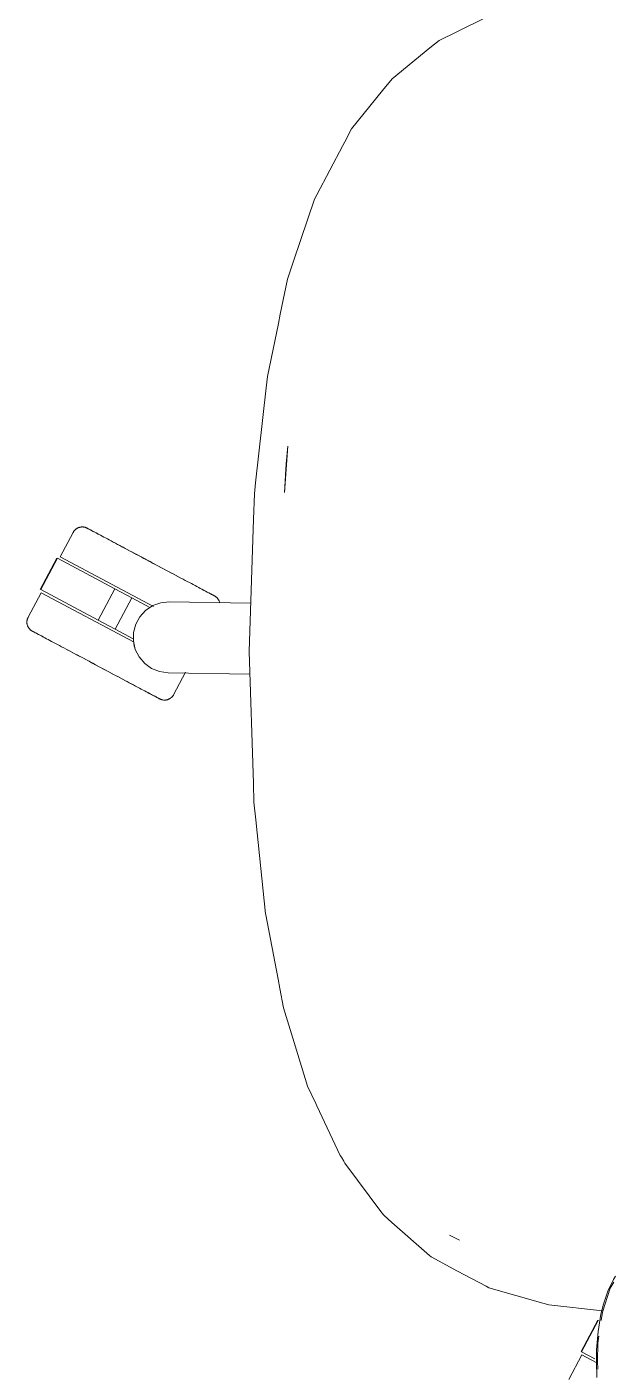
# Model space of a CAD drawing. Header units: millimetres. Extents: x 155927 to 326028, y -36033 to 97293.
# Drawn here: x 167012 to 167243, y 22640 to 23171 of the extents above; entities that cross this region are included whole.
import ezdxf

# ---------------------------------------------------------------- set-up
doc = ezdxf.new("R2010")
doc.units = ezdxf.units.MM
doc.header["$MEASUREMENT"] = 0
doc.layers.add('G-IMPT', color=8, linetype='CONTINUOUS', lineweight=9)
doc.layers.add('I-FURN', color=8, linetype='CONTINUOUS', lineweight=9)

msp = doc.modelspace()

# ---------------------------------------------------------------- linework, layer by layer
at = {"layer": 'G-IMPT'}
for p, q in [((167192.88, 23174.93), (167181.41, 23169.29)), ((167174.24, 23165.76), (167181.41, 23169.29)), ((167170.59, 23162.79), (167155.64, 23150.61)), ((167170.59, 23162.79), (167174.24, 23165.76)), ((167155.64, 23150.61), (167151.88, 23145.95)), ((167139.68, 23130.82), (167151.88, 23145.95)), ((167139.68, 23130.82), (167136.97, 23125.69)), ((167136.24, 23124.31), (167125.94, 23104.8)), ((167136.24, 23124.31), (167136.97, 23125.69)), ((167116.92, 23079.06), (167125.07, 23103.14)), ((167125.94, 23104.8), (167125.07, 23103.14)), ((167116.92, 23079.06), (167114.4, 23071.62)), ((167111.53, 23057.8), (167114.4, 23071.62)), ((167110.77, 23054.12), (167111.53, 23057.8)), ((167110.77, 23054.12), (167106.42, 23033.17)), ((167101.8, 22991.31), (167105.93, 23028.76)), ((167106.42, 23033.17), (167105.93, 23028.76)), ((167113.2, 22987.47), (167114.45, 23005.75)), ((167114.45, 23005.75), (167113.84, 22998.81)), ((167113.2, 22987.47), (167113.84, 22998.81)), ((167101.8, 22991.31), (167101.32, 22986.94)), ((167101, 22977), (167101.32, 22986.94)), ((167101, 22977), (167099.29, 22924.82)), ((167099.29, 22924.82), (167100.91, 22872.65)), ((167100.91, 22872.65), (167101.13, 22865.39)), ((167101.87, 22858.32), (167101.13, 22865.39)), ((167105.69, 22821.33), (167101.87, 22858.32)), ((167105.69, 22821.33), (167105.78, 22820.87)), ((167110.64, 22795.49), (167105.78, 22820.87)), ((167110.64, 22795.49), (167111.35, 22791.83)), ((167112.81, 22784.22), (167111.35, 22791.83)), ((167117, 22770.62), (167112.81, 22784.22)), ((167122.32, 22753.34), (167117, 22770.62)), ((167122.32, 22753.34), (167125.51, 22746.58)), ((167125.94, 22745.66), (167125.51, 22746.58)), ((167135.21, 22726.02), (167125.94, 22745.66)), ((167135.21, 22726.02), (167135.63, 22725.31)), ((167136.57, 22723.74), (167135.63, 22725.31)), ((167137.03, 22722.97), (167136.57, 22723.74)), ((167137.03, 22722.97), (167151.6, 22703.47)), ((167151.6, 22703.47), (167152.33, 22702.5)), ((167155.59, 22699.63), (167152.33, 22702.5)), ((167155.59, 22699.63), (167170.37, 22686.61)), ((167178.34, 22694.64), (167182.23, 22692.68)), ((167178.34, 22694.64), (167180.64, 22693.46)), ((167180.64, 22693.46), (167182.23, 22692.68)), ((167170.37, 22686.61), (167171.04, 22686.03)), ((167181.47, 22680.44), (167171.04, 22686.03)), ((167192.71, 22674.43), (167181.47, 22680.44)), ((167242.96, 22677.08), (167243.77, 22678.46)), ((167193.82, 22673.84), (167192.71, 22674.43)), ((167215.17, 22667.83), (167193.82, 22673.84)), ((167238.59, 22664.27), (167241.62, 22673.67)), ((167240.76, 22672.45), (167242.96, 22677.08)), ((167241.62, 22673.67), (167243.09, 22676.12)), ((167215.17, 22667.83), (167217.43, 22667.19)), ((167239.02, 22667.36), (167238.04, 22663.43)), ((167239.02, 22667.36), (167240.76, 22672.45)), ((167238.71, 22664.78), (167217.43, 22667.19)), ((167238.04, 22663.43), (167236.92, 22656.67)), ((167238.13, 22660.98), (167238.59, 22664.27)), ((167236.35, 22649.36), (167236.92, 22656.67)), ((167236.86, 22652.01), (167236.63, 22644.85)), ((167236.86, 22652.01), (167237.26, 22654.8)), ((167236.35, 22649.36), (167236.26, 22644.85)), ((167236.26, 22644.85), (167236.44, 22638.51)), ((167236.82, 22641.74), (167236.63, 22644.85))]:
    msp.add_line(p, q, dxfattribs=at)
at = {"layer": 'I-FURN'}
for p, q in [((167029.84, 22971.74), (167024.69, 22962.06)), ((167029.84, 22971.74), (167029.92, 22971.88)), ((167029.92, 22971.88), (167030, 22972.02)), ((167030, 22972.02), (167030.09, 22972.16)), ((167030.09, 22972.16), (167030.19, 22972.29)), ((167030.19, 22972.29), (167030.29, 22972.41)), ((167030.29, 22972.41), (167030.39, 22972.53)), ((167030.39, 22972.53), (167030.5, 22972.65)), ((167030.5, 22972.65), (167030.62, 22972.77)), ((167030.62, 22972.77), (167030.74, 22972.88)), ((167030.74, 22972.88), (167030.86, 22972.98)), ((167030.86, 22972.98), (167030.99, 22973.08)), ((167030.99, 22973.08), (167031.12, 22973.17)), ((167031.12, 22973.17), (167031.25, 22973.26)), ((167031.25, 22973.26), (167031.39, 22973.34)), ((167031.39, 22973.34), (167031.53, 22973.42)), ((167031.53, 22973.42), (167031.68, 22973.49)), ((167031.68, 22973.49), (167031.82, 22973.56)), ((167031.82, 22973.56), (167031.97, 22973.62)), ((167031.97, 22973.62), (167032.12, 22973.67)), ((167032.12, 22973.67), (167032.28, 22973.72)), ((167032.28, 22973.72), (167032.43, 22973.76)), ((167032.43, 22973.76), (167032.59, 22973.8)), ((167032.59, 22973.8), (167032.75, 22973.83)), ((167032.75, 22973.83), (167032.91, 22973.85)), ((167032.91, 22973.85), (167033.07, 22973.87)), ((167033.07, 22973.87), (167033.23, 22973.88)), ((167033.23, 22973.88), (167033.39, 22973.88)), ((167033.39, 22973.88), (167033.55, 22973.88)), ((167033.55, 22973.88), (167033.71, 22973.87)), ((167033.71, 22973.87), (167033.87, 22973.85)), ((167033.87, 22973.85), (167034.03, 22973.83)), ((167034.03, 22973.83), (167034.19, 22973.8)), ((167034.19, 22973.8), (167034.35, 22973.77)), ((167034.35, 22973.77), (167034.51, 22973.73)), ((167034.51, 22973.73), (167034.66, 22973.68)), ((167034.66, 22973.68), (167034.81, 22973.63)), ((167034.81, 22973.63), (167034.96, 22973.57)), ((167034.96, 22973.57), (167035.11, 22973.5)), ((167035.11, 22973.5), (167035.25, 22973.43)), ((167035.25, 22973.43), (167035.29, 22973.41)), ((167035.29, 22973.41), (167035.31, 22973.4)), ((167035.3, 22973.41), (167035.29, 22973.41)), ((167035.34, 22973.38), (167035.3, 22973.41)), ((167035.31, 22973.4), (167035.37, 22973.37)), ((167035.42, 22973.34), (167035.34, 22973.38)), ((167035.37, 22973.37), (167035.47, 22973.31)), ((167035.54, 22973.28), (167035.42, 22973.34)), ((167035.47, 22973.31), (167035.61, 22973.24)), ((167035.71, 22973.19), (167035.54, 22973.28)), ((167035.61, 22973.24), (167035.79, 22973.14)), ((167035.91, 22973.08), (167035.71, 22973.19)), ((167035.79, 22973.14), (167036.01, 22973.03)), ((167036.15, 22972.95), (167035.91, 22973.08)), ((167036.01, 22973.03), (167036.27, 22972.89)), ((167036.43, 22972.81), (167036.15, 22972.95)), ((167036.27, 22972.89), (167036.57, 22972.73)), ((167036.74, 22972.64), (167036.43, 22972.81)), ((167036.57, 22972.73), (167036.9, 22972.55)), ((167037.1, 22972.45), (167036.74, 22972.64)), ((167036.9, 22972.55), (167037.28, 22972.35)), ((167037.49, 22972.24), (167037.1, 22972.45)), ((167037.28, 22972.35), (167037.69, 22972.14)), ((167037.92, 22972.01), (167037.49, 22972.24)), ((167037.69, 22972.14), (167038.13, 22971.9)), ((167038.39, 22971.76), (167037.92, 22972.01)), ((167038.13, 22971.9), (167038.61, 22971.64)), ((167038.89, 22971.5), (167038.39, 22971.76)), ((167038.61, 22971.64), (167039.13, 22971.37)), ((167039.43, 22971.21), (167038.89, 22971.5)), ((167039.13, 22971.37), (167039.68, 22971.08)), ((167039.99, 22970.91), (167039.43, 22971.21)), ((167039.68, 22971.08), (167040.27, 22970.76)), ((167040.6, 22970.59), (167039.99, 22970.91)), ((167041.23, 22970.25), (167040.6, 22970.59)), ((167041.89, 22969.9), (167041.23, 22970.25)), ((167042.59, 22969.53), (167041.89, 22969.9)), ((167043.31, 22969.15), (167042.59, 22969.53)), ((167044.06, 22968.75), (167043.31, 22969.15)), ((167044.84, 22968.34), (167044.06, 22968.75)), ((167045.64, 22967.91), (167044.84, 22968.34)), ((167046.46, 22967.47), (167045.64, 22967.91)), ((167046.01, 22967.71), (167046.85, 22967.27)), ((167047.31, 22967.02), (167046.46, 22967.47)), ((167046.85, 22967.27), (167047.7, 22966.81)), ((167048.18, 22966.56), (167047.31, 22967.02)), ((167047.7, 22966.81), (167048.58, 22966.34)), ((167049.06, 22966.09), (167048.18, 22966.56)), ((167048.58, 22966.34), (167049.48, 22965.87)), ((167049.97, 22965.61), (167049.06, 22966.09)), ((167049.48, 22965.87), (167050.39, 22965.38)), ((167050.89, 22965.12), (167049.97, 22965.61)), ((167050.39, 22965.38), (167051.32, 22964.89)), ((167051.83, 22964.62), (167050.89, 22965.12)), ((167051.32, 22964.89), (167052.27, 22964.39)), ((167052.78, 22964.11), (167051.83, 22964.62)), ((167023.4, 22961.61), (167016.83, 22949.25)), ((167017, 22949.16), (167023.57, 22961.52)), ((167023.57, 22961.52), (167046.28, 22949.45)), ((167061.44, 22942.52), (167024.69, 22962.06)), ((167052.27, 22964.39), (167053.22, 22963.88)), ((167053.74, 22963.6), (167052.78, 22964.11)), ((167053.22, 22963.88), (167054.19, 22963.36)), ((167054.72, 22963.08), (167053.74, 22963.6)), ((167054.19, 22963.36), (167055.17, 22962.84)), ((167055.7, 22962.56), (167054.72, 22963.08)), ((167055.17, 22962.84), (167056.16, 22962.32)), ((167056.69, 22962.03), (167055.7, 22962.56)), ((167056.16, 22962.32), (167057.15, 22961.79)), ((167057.69, 22961.5), (167056.69, 22962.03)), ((167057.15, 22961.79), (167058.15, 22961.26)), ((167058.69, 22960.97), (167057.69, 22961.5)), ((167058.15, 22961.26), (167059.15, 22960.72)), ((167059.7, 22960.43), (167058.69, 22960.97)), ((167059.15, 22960.72), (167060.16, 22960.19)), ((167060.7, 22959.9), (167059.7, 22960.43)), ((167060.16, 22960.19), (167061.16, 22959.65)), ((167061.71, 22959.37), (167060.7, 22959.9)), ((167061.16, 22959.65), (167062.17, 22959.12)), ((167062.71, 22958.83), (167061.71, 22959.37)), ((167062.17, 22959.12), (167063.17, 22958.59)), ((167063.71, 22958.3), (167062.71, 22958.83)), ((167063.17, 22958.59), (167064.17, 22958.06)), ((167064.7, 22957.77), (167063.71, 22958.3)), ((167064.17, 22958.06), (167065.16, 22957.53)), ((167065.69, 22957.25), (167064.7, 22957.77)), ((167065.16, 22957.53), (167066.14, 22957.01)), ((167066.67, 22956.73), (167065.69, 22957.25)), ((167066.14, 22957.01), (167067.12, 22956.49)), ((167067.64, 22956.21), (167066.67, 22956.73)), ((167067.12, 22956.49), (167068.08, 22955.98)), ((167068.59, 22955.7), (167067.64, 22956.21)), ((167068.08, 22955.98), (167069.03, 22955.47)), ((167069.54, 22955.2), (167068.59, 22955.7)), ((167069.03, 22955.47), (167069.97, 22954.97)), ((167070.47, 22954.71), (167069.54, 22955.2)), ((167069.97, 22954.97), (167070.89, 22954.48)), ((167071.38, 22954.22), (167070.47, 22954.71)), ((167070.89, 22954.48), (167071.8, 22954)), ((167072.28, 22953.74), (167071.38, 22954.22)), ((167039.7, 22937.09), (167017, 22949.16)), ((167039.7, 22937.09), (167046.28, 22949.45)), ((167046.28, 22949.45), (167052.92, 22945.92)), ((167073.15, 22953.28), (167072.28, 22953.74)), ((167074.01, 22952.82), (167073.15, 22953.28)), ((167074.85, 22952.38), (167074.01, 22952.82)), ((167075.66, 22951.95), (167074.85, 22952.38)), ((167076.45, 22951.53), (167075.66, 22951.95)), ((167077.21, 22951.12), (167076.45, 22951.53)), ((167077.94, 22950.73), (167077.21, 22951.12)), ((167078.65, 22950.36), (167077.94, 22950.73)), ((167079.33, 22950), (167078.65, 22950.36)), ((167079.98, 22949.65), (167079.33, 22950)), ((167080.59, 22949.32), (167079.98, 22949.65)), ((167081.18, 22949.01), (167080.59, 22949.32)), ((167080.86, 22949.18), (167081.43, 22948.88)), ((167081.73, 22948.72), (167081.18, 22949.01)), ((167081.43, 22948.88), (167081.97, 22948.59)), ((167082.24, 22948.44), (167081.73, 22948.72)), ((167017.18, 22947.93), (167012.03, 22938.24)), ((167053.9, 22928.41), (167017.18, 22947.93)), ((167046.35, 22933.56), (167052.92, 22945.92)), ((167052.92, 22945.92), (167060.06, 22942.12)), ((167061.19, 22942.85), (167064.37, 22943.99)), ((167064.37, 22943.99), (167067.72, 22944.33)), ((167067.72, 22944.33), (167099.91, 22943.77)), ((167081.97, 22948.59), (167082.47, 22948.32)), ((167082.73, 22948.19), (167082.24, 22948.44)), ((167082.47, 22948.32), (167082.94, 22948.08)), ((167083.17, 22947.95), (167082.73, 22948.19)), ((167082.94, 22948.08), (167083.37, 22947.85)), ((167083.58, 22947.73), (167083.17, 22947.95)), ((167083.37, 22947.85), (167083.76, 22947.64)), ((167083.96, 22947.53), (167083.58, 22947.73)), ((167083.76, 22947.64), (167084.11, 22947.45)), ((167084.29, 22947.36), (167083.96, 22947.53)), ((167084.11, 22947.45), (167084.43, 22947.28)), ((167084.59, 22947.2), (167084.29, 22947.36)), ((167084.43, 22947.28), (167084.71, 22947.13)), ((167084.85, 22947.06), (167084.59, 22947.2)), ((167084.71, 22947.13), (167084.95, 22947.01)), ((167085.07, 22946.94), (167084.85, 22947.06)), ((167084.95, 22947.01), (167085.15, 22946.9)), ((167085.25, 22946.85), (167085.07, 22946.94)), ((167085.15, 22946.9), (167085.32, 22946.81)), ((167085.39, 22946.77), (167085.25, 22946.85)), ((167085.32, 22946.81), (167085.44, 22946.75)), ((167085.49, 22946.72), (167085.39, 22946.77)), ((167085.44, 22946.75), (167085.52, 22946.7)), ((167085.55, 22946.69), (167085.49, 22946.72)), ((167085.52, 22946.7), (167085.56, 22946.68)), ((167085.57, 22946.68), (167085.55, 22946.69)), ((167085.56, 22946.68), (167085.57, 22946.68)), ((167085.57, 22946.68), (167085.71, 22946.6)), ((167085.71, 22946.6), (167085.85, 22946.52)), ((167085.85, 22946.52), (167085.98, 22946.43)), ((167085.98, 22946.43), (167086.11, 22946.33)), ((167086.11, 22946.33), (167086.24, 22946.23)), ((167086.24, 22946.23), (167086.36, 22946.13)), ((167086.36, 22946.13), (167086.48, 22946.02)), ((167086.48, 22946.02), (167086.59, 22945.9)), ((167086.59, 22945.9), (167086.7, 22945.78)), ((167086.7, 22945.78), (167086.8, 22945.66)), ((167086.8, 22945.66), (167086.9, 22945.53)), ((167086.9, 22945.53), (167087, 22945.4)), ((167087, 22945.4), (167087.08, 22945.27)), ((167087.08, 22945.27), (167087.17, 22945.13)), ((167087.17, 22945.13), (167087.25, 22944.99)), ((167087.25, 22944.99), (167087.32, 22944.84)), ((167087.32, 22944.84), (167087.38, 22944.7)), ((167087.38, 22944.7), (167087.44, 22944.55)), ((167087.44, 22944.55), (167087.5, 22944.4)), ((167087.5, 22944.4), (167087.55, 22944.24)), ((167087.55, 22944.24), (167087.59, 22944.09)), ((167087.59, 22944.09), (167087.62, 22943.93)), ((167011.94, 22938.06), (167012.01, 22938.21)), ((167012.01, 22938.21), (167012.03, 22938.24)), ((167054.48, 22935.53), (167056.1, 22938.49)), ((167056.1, 22938.49), (167058.38, 22940.98)), ((167058.38, 22940.98), (167061.19, 22942.85)), ((167011.56, 22936.51), (167011.57, 22936.67)), ((167011.56, 22936.34), (167011.56, 22936.51)), ((167011.56, 22936.18), (167011.56, 22936.34)), ((167011.57, 22936.02), (167011.56, 22936.18)), ((167011.57, 22936.67), (167011.59, 22936.83)), ((167011.59, 22935.86), (167011.57, 22936.02)), ((167011.59, 22936.83), (167011.61, 22936.99)), ((167011.61, 22935.7), (167011.59, 22935.86)), ((167011.61, 22936.99), (167011.64, 22937.14)), ((167011.64, 22935.54), (167011.61, 22935.7)), ((167011.64, 22937.14), (167011.67, 22937.3)), ((167011.68, 22935.39), (167011.64, 22935.54)), ((167011.67, 22937.3), (167011.71, 22937.46)), ((167011.72, 22935.23), (167011.68, 22935.39)), ((167011.71, 22937.46), (167011.76, 22937.61)), ((167011.77, 22935.08), (167011.72, 22935.23)), ((167011.76, 22937.61), (167011.81, 22937.76)), ((167011.82, 22934.92), (167011.77, 22935.08)), ((167011.81, 22937.76), (167011.87, 22937.91)), ((167011.88, 22934.78), (167011.82, 22934.92)), ((167011.87, 22937.91), (167011.94, 22938.06)), ((167011.95, 22934.63), (167011.88, 22934.78)), ((167012.02, 22934.48), (167011.95, 22934.63)), ((167012.1, 22934.34), (167012.02, 22934.48)), ((167012.18, 22934.2), (167012.1, 22934.34)), ((167012.27, 22934.07), (167012.18, 22934.2)), ((167012.36, 22933.94), (167012.27, 22934.07)), ((167012.46, 22933.81), (167012.36, 22933.94)), ((167012.56, 22933.69), (167012.46, 22933.81)), ((167012.67, 22933.57), (167012.56, 22933.69)), ((167012.79, 22933.46), (167012.67, 22933.57)), ((167012.9, 22933.35), (167012.79, 22933.46)), ((167013.03, 22933.24), (167012.9, 22933.35)), ((167013.15, 22933.14), (167013.03, 22933.24)), ((167013.28, 22933.05), (167013.15, 22933.14)), ((167013.42, 22932.96), (167013.28, 22933.05)), ((167013.56, 22932.87), (167013.42, 22932.96)), ((167013.7, 22932.79), (167013.56, 22932.87)), ((167013.74, 22932.77), (167013.7, 22932.79)), ((167013.7, 22932.79), (167013.7, 22932.79)), ((167013.7, 22932.79), (167013.72, 22932.78)), ((167013.72, 22932.78), (167013.78, 22932.75)), ((167013.83, 22932.73), (167013.74, 22932.77)), ((167046.35, 22933.56), (167039.7, 22937.09)), ((167053.49, 22929.76), (167046.35, 22933.56)), ((167053.62, 22932.27), (167054.48, 22935.53)), ((167013.78, 22932.75), (167013.88, 22932.7)), ((167013.95, 22932.66), (167013.83, 22932.73)), ((167013.88, 22932.7), (167014.02, 22932.62)), ((167014.11, 22932.57), (167013.95, 22932.66)), ((167014.02, 22932.62), (167014.2, 22932.53)), ((167014.31, 22932.47), (167014.11, 22932.57)), ((167014.2, 22932.53), (167014.42, 22932.41)), ((167014.55, 22932.34), (167014.31, 22932.47)), ((167014.42, 22932.41), (167014.68, 22932.27)), ((167014.83, 22932.19), (167014.55, 22932.34)), ((167014.68, 22932.27), (167014.97, 22932.12)), ((167015.15, 22932.02), (167014.83, 22932.19)), ((167014.97, 22932.12), (167015.31, 22931.94)), ((167015.5, 22931.83), (167015.15, 22932.02)), ((167015.31, 22931.94), (167015.68, 22931.74)), ((167015.9, 22931.62), (167015.5, 22931.83)), ((167015.68, 22931.74), (167016.09, 22931.52)), ((167016.33, 22931.4), (167015.9, 22931.62)), ((167016.09, 22931.52), (167016.54, 22931.28)), ((167016.79, 22931.15), (167016.33, 22931.4)), ((167016.54, 22931.28), (167017.02, 22931.03)), ((167017.29, 22930.88), (167016.79, 22931.15)), ((167017.02, 22931.03), (167017.54, 22930.75)), ((167017.83, 22930.6), (167017.29, 22930.88)), ((167017.54, 22930.75), (167018.09, 22930.46)), ((167018.4, 22930.29), (167017.83, 22930.6)), ((167018.09, 22930.46), (167018.67, 22930.15)), ((167018.67, 22930.15), (167019.29, 22929.82)), ((167019.29, 22929.82), (167019.94, 22929.48)), ((167019.94, 22929.48), (167020.61, 22929.12)), ((167020.61, 22929.12), (167021.32, 22928.74)), ((167021.32, 22928.74), (167022.06, 22928.35)), ((167022.06, 22928.35), (167022.82, 22927.94)), ((167022.82, 22927.94), (167023.61, 22927.53)), ((167023.61, 22927.53), (167024.42, 22927.09)), ((167053.56, 22928.9), (167053.62, 22932.27)), ((167054.31, 22925.61), (167053.56, 22928.9)), ((167024.42, 22927.09), (167025.25, 22926.65)), ((167025.25, 22926.65), (167026.11, 22926.19)), ((167026.11, 22926.19), (167026.99, 22925.73)), ((167026.99, 22925.73), (167027.88, 22925.25)), ((167028.37, 22924.99), (167027.47, 22925.47)), ((167027.88, 22925.25), (167028.8, 22924.77)), ((167029.3, 22924.5), (167028.37, 22924.99)), ((167028.8, 22924.77), (167029.73, 22924.27)), ((167030.23, 22924), (167029.3, 22924.5)), ((167029.73, 22924.27), (167030.67, 22923.77)), ((167031.18, 22923.5), (167030.23, 22924)), ((167030.67, 22923.77), (167031.63, 22923.26)), ((167032.15, 22922.98), (167031.18, 22923.5)), ((167031.63, 22923.26), (167032.6, 22922.75)), ((167033.12, 22922.47), (167032.15, 22922.98)), ((167032.6, 22922.75), (167033.57, 22922.22)), ((167034.11, 22921.94), (167033.12, 22922.47)), ((167033.57, 22922.22), (167034.56, 22921.7)), ((167055.82, 22922.6), (167054.31, 22925.61)), ((167058.02, 22920.03), (167055.82, 22922.6)), ((167035.1, 22921.42), (167034.11, 22921.94)), ((167034.56, 22921.7), (167035.56, 22921.17)), ((167036.09, 22920.89), (167035.1, 22921.42)), ((167035.56, 22921.17), (167036.55, 22920.64)), ((167037.1, 22920.35), (167036.09, 22920.89)), ((167036.55, 22920.64), (167037.56, 22920.11)), ((167038.1, 22919.82), (167037.1, 22920.35)), ((167037.56, 22920.11), (167038.56, 22919.57)), ((167039.11, 22919.28), (167038.1, 22919.82)), ((167038.56, 22919.57), (167039.57, 22919.04)), ((167040.11, 22918.75), (167039.11, 22919.28)), ((167039.57, 22919.04), (167040.57, 22918.5)), ((167041.11, 22918.22), (167040.11, 22918.75)), ((167040.57, 22918.5), (167041.57, 22917.97)), ((167042.11, 22917.69), (167041.11, 22918.22)), ((167041.57, 22917.97), (167042.57, 22917.44)), ((167043.11, 22917.16), (167042.11, 22917.69)), ((167042.57, 22917.44), (167043.56, 22916.91)), ((167044.09, 22916.63), (167043.11, 22917.16)), ((167043.56, 22916.91), (167044.55, 22916.39)), ((167060.76, 22918.07), (167058.02, 22920.03)), ((167063.89, 22916.82), (167060.76, 22918.07)), ((167045.07, 22916.11), (167044.09, 22916.63)), ((167044.55, 22916.39), (167045.52, 22915.87)), ((167046.04, 22915.6), (167045.07, 22916.11)), ((167045.52, 22915.87), (167046.48, 22915.36)), ((167047, 22915.09), (167046.04, 22915.6)), ((167046.48, 22915.36), (167047.43, 22914.86)), ((167047.94, 22914.59), (167047, 22915.09)), ((167047.43, 22914.86), (167048.37, 22914.36)), ((167048.87, 22914.09), (167047.94, 22914.59)), ((167048.37, 22914.36), (167049.29, 22913.87)), ((167049.79, 22913.61), (167048.87, 22914.09)), ((167049.29, 22913.87), (167050.2, 22913.38)), ((167050.68, 22913.13), (167049.79, 22913.61)), ((167050.2, 22913.38), (167051.09, 22912.91)), ((167051.56, 22912.66), (167050.68, 22913.13)), ((167051.09, 22912.91), (167051.96, 22912.45)), ((167052.42, 22912.21), (167051.56, 22912.66)), ((167051.96, 22912.45), (167052.8, 22912)), ((167053.25, 22911.76), (167052.42, 22912.21)), ((167052.8, 22912), (167053.63, 22911.56)), ((167053.63, 22911.56), (167054.43, 22911.14)), ((167067.23, 22916.35), (167063.89, 22916.82)), ((167099.57, 22915.79), (167067.23, 22916.35)), ((167069.42, 22907.73), (167074.12, 22916.57)), ((167054.43, 22911.14), (167055.2, 22910.72)), ((167055.2, 22910.72), (167055.95, 22910.33)), ((167055.95, 22910.33), (167056.68, 22909.94)), ((167056.68, 22909.94), (167057.37, 22909.57)), ((167057.37, 22909.57), (167058.03, 22909.22)), ((167058.03, 22909.22), (167058.67, 22908.88)), ((167058.67, 22908.88), (167059.27, 22908.56)), ((167059.58, 22908.4), (167059, 22908.71)), ((167059.27, 22908.56), (167059.84, 22908.26)), ((167060.13, 22908.1), (167059.58, 22908.4)), ((167059.84, 22908.26), (167060.37, 22907.98)), ((167060.65, 22907.83), (167060.13, 22908.1)), ((167060.37, 22907.98), (167060.87, 22907.71)), ((167061.13, 22907.57), (167060.65, 22907.83)), ((167060.87, 22907.71), (167061.34, 22907.46)), ((167061.58, 22907.34), (167061.13, 22907.57)), ((167061.34, 22907.46), (167061.77, 22907.23)), ((167061.99, 22907.12), (167061.58, 22907.34)), ((167061.77, 22907.23), (167062.16, 22907.02)), ((167062.36, 22906.92), (167061.99, 22907.12)), ((167062.16, 22907.02), (167062.52, 22906.83)), ((167062.7, 22906.74), (167062.36, 22906.92)), ((167062.52, 22906.83), (167062.84, 22906.67)), ((167062.99, 22906.58), (167062.7, 22906.74)), ((167062.84, 22906.67), (167063.12, 22906.52)), ((167063.25, 22906.45), (167062.99, 22906.58)), ((167063.12, 22906.52), (167063.36, 22906.39)), ((167063.47, 22906.33), (167063.25, 22906.45)), ((167063.36, 22906.39), (167063.56, 22906.28)), ((167063.65, 22906.23), (167063.47, 22906.33)), ((167063.56, 22906.28), (167063.72, 22906.2)), ((167063.79, 22906.16), (167063.65, 22906.23)), ((167068.15, 22906.3), (167068.01, 22906.21)), ((167068.28, 22906.39), (167068.15, 22906.3)), ((167068.4, 22906.49), (167068.28, 22906.39)), ((167068.53, 22906.6), (167068.4, 22906.49)), ((167068.65, 22906.71), (167068.53, 22906.6)), ((167068.76, 22906.82), (167068.65, 22906.71)), ((167068.87, 22906.94), (167068.76, 22906.82)), ((167068.97, 22907.06), (167068.87, 22906.94)), ((167069.07, 22907.19), (167068.97, 22907.06)), ((167069.17, 22907.32), (167069.07, 22907.19)), ((167069.26, 22907.45), (167069.17, 22907.32)), ((167069.34, 22907.59), (167069.26, 22907.45)), ((167069.42, 22907.73), (167069.34, 22907.59)), ((167063.72, 22906.2), (167063.84, 22906.13)), ((167063.89, 22906.11), (167063.79, 22906.16)), ((167063.84, 22906.13), (167063.92, 22906.09)), ((167063.95, 22906.07), (167063.89, 22906.11)), ((167063.92, 22906.09), (167063.97, 22906.07)), ((167063.97, 22906.06), (167063.95, 22906.07)), ((167063.97, 22906.07), (167063.97, 22906.06)), ((167064.01, 22906.04), (167063.97, 22906.06)), ((167064.15, 22905.97), (167064.01, 22906.04)), ((167064.3, 22905.91), (167064.15, 22905.97)), ((167064.45, 22905.85), (167064.3, 22905.91)), ((167064.6, 22905.79), (167064.45, 22905.85)), ((167064.76, 22905.75), (167064.6, 22905.79)), ((167064.91, 22905.7), (167064.76, 22905.75)), ((167065.07, 22905.67), (167064.91, 22905.7)), ((167065.23, 22905.64), (167065.07, 22905.67)), ((167065.39, 22905.62), (167065.23, 22905.64)), ((167065.55, 22905.6), (167065.39, 22905.62)), ((167065.71, 22905.59), (167065.55, 22905.6)), ((167065.87, 22905.59), (167065.71, 22905.59)), ((167066.03, 22905.59), (167065.87, 22905.59)), ((167066.19, 22905.6), (167066.03, 22905.59)), ((167066.35, 22905.62), (167066.19, 22905.6)), ((167066.51, 22905.64), (167066.35, 22905.62)), ((167066.67, 22905.67), (167066.51, 22905.64)), ((167066.83, 22905.71), (167066.67, 22905.67)), ((167066.99, 22905.75), (167066.83, 22905.71)), ((167067.14, 22905.8), (167066.99, 22905.75)), ((167067.29, 22905.85), (167067.14, 22905.8)), ((167067.44, 22905.91), (167067.29, 22905.85)), ((167067.59, 22905.98), (167067.44, 22905.91)), ((167067.73, 22906.05), (167067.59, 22905.98)), ((167067.87, 22906.13), (167067.73, 22906.05)), ((167068.01, 22906.21), (167067.87, 22906.13)), ((167236.76, 22661.07), (167230.18, 22648.71)), ((167230.35, 22648.62), (167236.93, 22660.98)), ((167236.93, 22660.98), (167237.02, 22660.93)), ((167230.54, 22647.38), (167225.39, 22637.7)), ((167235.65, 22645.8), (167230.35, 22648.62)), ((167236.17, 22644.39), (167230.54, 22647.38))]:
    msp.add_line(p, q, dxfattribs=at)
msp.add_arc((167067.29, 22930.35), 13.81, 192.3473, 197.336, dxfattribs=at)
msp.add_open_spline([(167053.97, 22926.7), (167053.85, 22927.12), (167053.78, 22927.56), (167053.72, 22928)], degree=3, dxfattribs=at)

doc.saveas('drawing.dxf')
